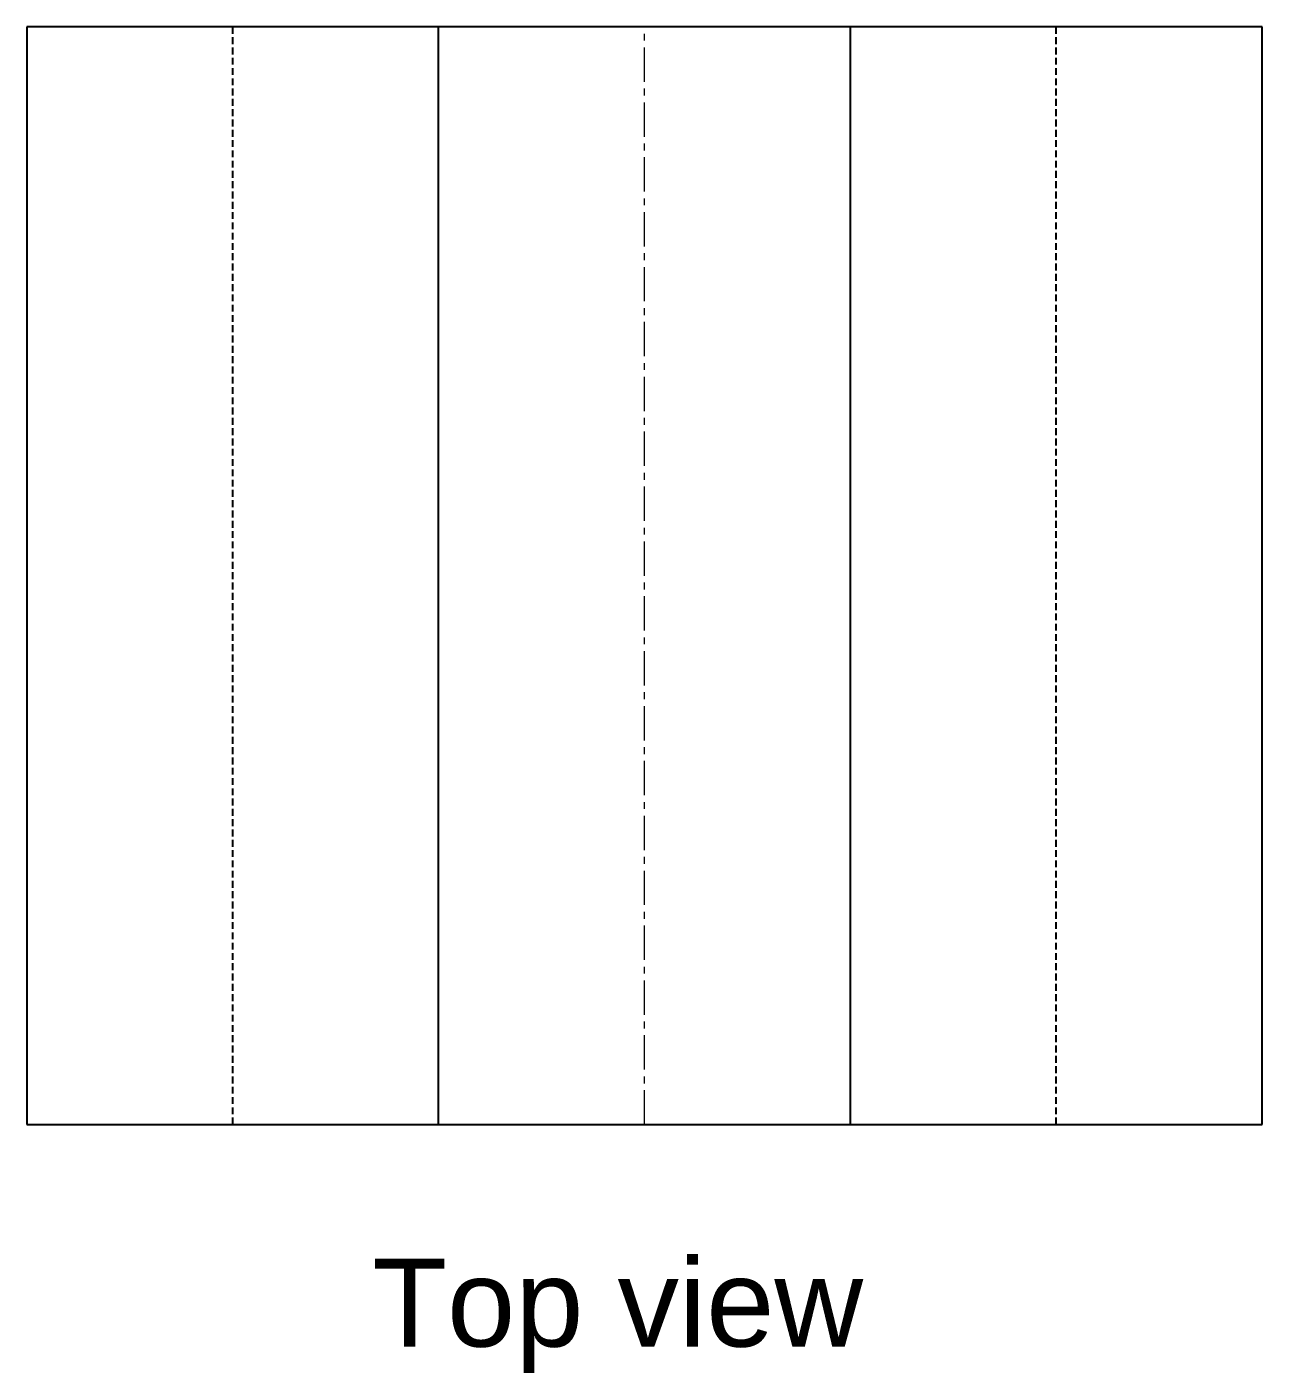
# Model space of a CAD drawing. Header units: millimetres. Extents: x -229 to -78, y -4 to 118.
# Drawn here: x -191.88 to -146.88, y 69.27 to 118.33 of the extents above; entities that cross this region are included whole.
import ezdxf

# ---------------------------------------------------------------- set-up
doc = ezdxf.new("R2010")
doc.units = ezdxf.units.MM
doc.header["$MEASUREMENT"] = 0
doc.linetypes.add('CENTER', pattern=[2, 1.25, -0.25, 0.25, -0.25])
doc.linetypes.add('HIDDEN', pattern=[0.375, 0.25, -0.125])
doc.styles.add('Annotative', font='arial.ttf')

msp = doc.modelspace()

# ---------------------------------------------------------------- linework, layer by layer
for p, q in [((-146.88202, 118.32649), (-191.88202, 118.32649)), ((-191.88202, 118.32649), (-191.88202, 78.32649)), ((-176.88202, 78.32649), (-176.88202, 118.32649)), ((-161.88202, 78.32649), (-161.88202, 118.32649)), ((-146.88202, 78.32649), (-146.88202, 118.32649)), ((-191.88202, 78.32649), (-146.88202, 78.32649))]:
    msp.add_line(p, q)
at = {"linetype": 'HIDDEN'}
for p, q in [((-184.38202, 78.32649), (-184.38202, 118.32649)), ((-154.38202, 78.32649), (-154.38202, 118.32649))]:
    msp.add_line(p, q, dxfattribs=at)
at = {"linetype": 'CENTER', "lineweight": 5}
msp.add_line((-169.38202, 78.32649), (-169.38202, 118.32649), dxfattribs=at)

# ---------------------------------------------------------------- texts
at = {"insert": (-179.30662, 73.43253), "char_height": 3.2, "attachment_point": 1, "style": 'Annotative'}
msp.add_mtext_dynamic_manual_height_columns('Top view', width=31.6554558, gutter_width=16, heights=[0], dxfattribs=at)

doc.saveas('drawing.dxf')
